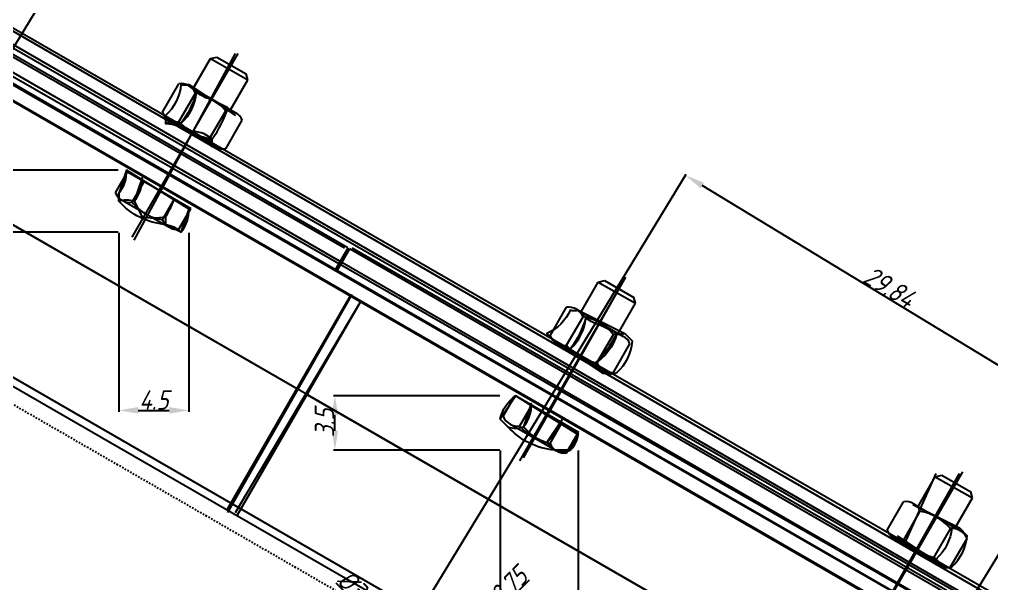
# Model space of a CAD drawing. Header units: millimetres. Extents: x 2787 to 6144, y -18 to 478.
# Drawn here: x 5884.1 to 5946.6, y 252.9 to 289.2 of the extents above; entities that cross this region are included whole.
import ezdxf

# ---------------------------------------------------------------- set-up
doc = ezdxf.new("R2010")
doc.units = ezdxf.units.MM
for name, pattern in [('ACAD_ISO02W100', [15, 12, -3]), ('CENTER', [50.8, 31.75, -6.35, 6.35, -6.35]), ('HIDDEN', [0.2, 0.1, -0.1])]:
    doc.linetypes.add(name, pattern=pattern)
for name, color, linetype in [('ADIM', 3, 'Continuous'), ('ADIM_CLEAN', 3, 'Continuous'), ('ADIM_CLEAN_L', 3, 'Continuous')]:
    doc.layers.add(name, color=color, linetype=linetype)
for name, color, linetype, lineweight in [('中心线', 1, 'CENTER', 13), ('尺寸线', 22, 'Continuous', 13), ('虚线', 8, 'ACAD_ISO02W100', 13)]:
    doc.layers.add(name, color=color, linetype=linetype, lineweight=lineweight)
doc.styles.get("Standard").update_dxf_attribs({"font": 'gbeitc.shx', "bigfont": 'gbcbig.shx'})
doc.dimstyles.new('ADIM', dxfattribs={"dimscale": 0.5, "dimtxt": 2.5, "dimasz": 2.5, "dimexe": 0.18, "dimexo": 0.0625, "dimgap": 0.09, "dimtad": 1, "dimdec": 4, "dimzin": 0, "dimdsep": 46, "dimtxsty": 'Standard', "dimcen": 0.09, "dimadec": 0, "dimazin": 0, "dimtfac": 1, "dimtdec": 4, "dimtofl": 0, "dimtmove": 0, "dimatfit": 3, "dimfxl": 1, "dimtolj": 1, "dimtzin": 0, "dimarcsym": 0})

# ---------------------------------------------------------------- blocks, each defined once
blk = doc.blocks.new('*D20')
at = {"layer": 'ADIM', "color": 0, "lineweight": -2, "transparency": 16777216}
for p, q in [((5895.516, 227.527), (5926.949, 279.239)), ((5951.334, 264.311), (5927.97, 278.513)), ((5921.016, 212.027), (5952.449, 263.739))]:
    blk.add_line(p, q, dxfattribs=at)
at = {"layer": 'ADIM', "color": 0, "transparency": 16777216}
for points in [[(5928.079, 278.691), (5927.862, 278.335), (5926.902, 279.162)], [(5951.442, 264.489), (5951.226, 264.133), (5952.402, 263.662)]]:
    blk.add_solid(points, dxfattribs=at)
at = {"layer": 'Defpoints', "color": 0, "transparency": 16777216}
for p in [(5926.902, 279.162), (5895.5, 227.5), (5921, 212)]:
    blk.add_point(p, dxfattribs=at)
at = {"layer": 'ADIM', "color": 0, "transparency": 16777216, "insert": (5940, 271.984), "char_height": 1.25, "attachment_point": 5, "rotation": 328.70696}
blk.add_mtext('\\A1;29.84', dxfattribs=at)
blk = doc.blocks.new('*D124')
at = {"layer": 'ADIM', "color": 0, "lineweight": -2, "transparency": 16777216}
for p, q in [((5916.864, 253.146), (5912.425, 248.707)), ((5910.524, 246.851), (5910.614, 246.851)), ((5910.569, 246.806), (5910.569, 246.896))]:
    blk.add_line(p, q, dxfattribs=at)
at = {"layer": 'ADIM', "color": 0, "transparency": 16777216}
blk.add_solid([(5912.277, 248.854), (5912.572, 248.56), (5911.541, 247.823)], dxfattribs=at)
at = {"layer": 'Defpoints', "color": 0, "transparency": 16777216}
for p in [(5911.541, 247.823), (5910.569, 246.851)]:
    blk.add_point(p, dxfattribs=at)
at = {"layer": 'ADIM', "color": 0, "transparency": 16777216, "insert": (5915.207, 252.437), "char_height": 1.25, "attachment_point": 5, "rotation": 45}
blk.add_mtext('\\A1;%%c2.75', dxfattribs=at)
blk = doc.blocks.new('*D125')
at = {"layer": 'ADIM', "color": 0, "lineweight": -2, "transparency": 16777216}
for p, q in [((5904.453, 252.966), (5908.447, 248.972)), ((5910.524, 246.851), (5910.614, 246.851)), ((5910.569, 246.806), (5910.569, 246.896))]:
    blk.add_line(p, q, dxfattribs=at)
at = {"layer": 'ADIM', "color": 0, "transparency": 16777216}
blk.add_solid([(5908.595, 249.12), (5908.3, 248.825), (5909.331, 248.088)], dxfattribs=at)
at = {"layer": 'Defpoints', "color": 0, "transparency": 16777216}
for p in [(5909.331, 248.088), (5910.569, 246.851)]:
    blk.add_point(p, dxfattribs=at)
at = {"layer": 'ADIM', "color": 0, "transparency": 16777216, "insert": (5905.852, 252.515), "char_height": 1.25, "attachment_point": 5, "rotation": 315}
blk.add_mtext('\\A1;%%c3.5', dxfattribs=at)
blk = doc.blocks.new('*D127')
at = {"layer": 'ADIM', "color": 0, "lineweight": -2, "transparency": 16777216}
for p, q in [((5834.016, 263.027), (5865.449, 314.739)), ((5889.834, 299.811), (5866.47, 314.013)), ((5859.516, 247.527), (5890.949, 299.239))]:
    blk.add_line(p, q, dxfattribs=at)
at = {"layer": 'ADIM', "color": 0, "transparency": 16777216}
for points in [[(5866.579, 314.191), (5866.362, 313.835), (5865.402, 314.662)], [(5889.942, 299.989), (5889.726, 299.633), (5890.902, 299.162)]]:
    blk.add_solid(points, dxfattribs=at)
at = {"layer": 'Defpoints', "color": 0, "transparency": 16777216}
for p in [(5865.402, 314.662), (5834, 263), (5859.5, 247.5)]:
    blk.add_point(p, dxfattribs=at)
at = {"layer": 'ADIM', "color": 0, "transparency": 16777216, "insert": (5878.5, 307.484), "char_height": 1.25, "attachment_point": 5, "rotation": 328.70696}
blk.add_mtext('\\A1;29.84', dxfattribs=at)
blk = doc.blocks.new('*D190')
at = {"layer": 'ADIM', "color": 0, "lineweight": -2, "transparency": 16777216}
for p, q in [((5890.5, 275.469), (5890.5, 263.968)), ((5895, 275.469), (5895, 263.968)), ((5891.75, 264.058), (5893.75, 264.058))]:
    blk.add_line(p, q, dxfattribs=at)
at = {"layer": 'ADIM', "color": 0, "transparency": 16777216}
for points in [[(5891.75, 264.267), (5891.75, 263.85), (5890.5, 264.058)], [(5893.75, 264.267), (5893.75, 263.85), (5895, 264.058)]]:
    blk.add_solid(points, dxfattribs=at)
at = {"layer": 'Defpoints', "color": 0, "transparency": 16777216}
for p in [(5890.5, 275.5), (5895, 275.5), (5895, 264.058)]:
    blk.add_point(p, dxfattribs=at)
at = {"layer": 'ADIM', "color": 0, "transparency": 16777216, "insert": (5892.75, 264.728), "char_height": 1.25, "attachment_point": 5}
blk.add_mtext('\\A1;4.5', dxfattribs=at)
blk = doc.blocks.new('*D191')
at = {"layer": 'ADIM', "color": 0, "lineweight": -2, "transparency": 16777216}
for p, q in [((5890.469, 279.5), (5879.636, 279.5)), ((5879.726, 276.75), (5879.726, 278.25)), ((5890.469, 275.5), (5879.636, 275.5))]:
    blk.add_line(p, q, dxfattribs=at)
at = {"layer": 'ADIM', "color": 0, "transparency": 16777216}
for points in [[(5879.518, 278.25), (5879.934, 278.25), (5879.726, 279.5)], [(5879.518, 276.75), (5879.934, 276.75), (5879.726, 275.5)]]:
    blk.add_solid(points, dxfattribs=at)
at = {"layer": 'Defpoints', "color": 0, "transparency": 16777216}
for p in [(5879.726, 279.5), (5890.5, 279.5), (5890.5, 275.5)]:
    blk.add_point(p, dxfattribs=at)
at = {"layer": 'ADIM', "color": 0, "transparency": 16777216, "insert": (5879.056, 277.5), "char_height": 1.25, "attachment_point": 5, "rotation": 90}
blk.add_mtext('\\A1;4', dxfattribs=at)
blk = doc.blocks.new('*D196')
at = {"layer": 'ADIM', "color": 0, "lineweight": -2, "transparency": 16777216}
for p, q in [((5915, 261.469), (5915, 248.697)), ((5920, 261.469), (5920, 248.697)), ((5916.25, 248.787), (5918.75, 248.787))]:
    blk.add_line(p, q, dxfattribs=at)
at = {"layer": 'ADIM', "color": 0, "transparency": 16777216}
for points in [[(5916.25, 248.995), (5916.25, 248.579), (5915, 248.787)], [(5918.75, 248.995), (5918.75, 248.579), (5920, 248.787)]]:
    blk.add_solid(points, dxfattribs=at)
at = {"layer": 'Defpoints', "color": 0, "transparency": 16777216}
for p in [(5915, 261.5), (5920, 261.5), (5920, 248.787)]:
    blk.add_point(p, dxfattribs=at)
at = {"layer": 'ADIM', "color": 0, "transparency": 16777216, "insert": (5917.5, 249.457), "char_height": 1.25, "attachment_point": 5}
blk.add_mtext('\\A1;5', dxfattribs=at)
blk = doc.blocks.new('*D197')
at = {"layer": 'ADIM', "color": 0, "lineweight": -2, "transparency": 16777216}
for p, q in [((5914.969, 265), (5904.294, 265)), ((5904.384, 262.75), (5904.384, 263.75)), ((5914.969, 261.5), (5904.294, 261.5))]:
    blk.add_line(p, q, dxfattribs=at)
at = {"layer": 'ADIM', "color": 0, "transparency": 16777216}
for points in [[(5904.176, 263.75), (5904.593, 263.75), (5904.384, 265)], [(5904.176, 262.75), (5904.593, 262.75), (5904.384, 261.5)]]:
    blk.add_solid(points, dxfattribs=at)
at = {"layer": 'Defpoints', "color": 0, "transparency": 16777216}
for p in [(5904.384, 265), (5915, 265), (5915, 261.5)]:
    blk.add_point(p, dxfattribs=at)
at = {"layer": 'ADIM', "color": 0, "transparency": 16777216, "insert": (5903.714, 263.25), "char_height": 1.25, "attachment_point": 5, "rotation": 90}
blk.add_mtext('\\A1;3.5', dxfattribs=at)

msp = doc.modelspace()

# ---------------------------------------------------------------- linework, layer by layer
at = {"color": 7, "linetype": 'Continuous', "lineweight": -3}
for p, q in [((6139.25092, 140.76587), (5731.60126, 376.32245)), ((6138.87591, 140.11634), (5731.22628, 375.67295)), ((5730.10334, 373.72797), (6137.87692, 138.38603)), ((5729.60334, 372.86194), (6137.37707, 137.51992)), ((6113.91684, 132.7302), (5721.6621, 359.10731)), ((5905.22149, 274.49552), (5859.22117, 301.05381)), ((5904.72156, 273.62963), (5858.72125, 300.18792)), ((5856.02959, 291.95273), (5901.93356, 265.46074)), ((5895.2922, 284.75128), (5896.39496, 286.66131)), ((5896.39496, 286.66131), (5896.80487, 286.76469)), ((5896.39496, 286.66131), (5898.79034, 285.31022)), ((5896.80487, 286.76469), (5898.68043, 285.68184)), ((5898.79034, 285.31022), (5898.68043, 285.68184)), ((5893.30242, 283.22279), (5894.35852, 285.05201)), ((5894.99297, 284.92404), (5898.00543, 283.18479)), ((5897.67377, 283.37628), (5898.79034, 285.31022)), ((5894.36492, 282.60936), (5895.42102, 284.43857)), ((5896.31488, 281.48355), (5897.37098, 283.31276)), ((5893.73047, 282.73733), (5896.74293, 280.99808)), ((5897.37738, 280.87011), (5898.43348, 282.69933)), ((5890.29152, 278.04671), (5891.06332, 279.38351)), ((5891.06332, 279.38351), (5895.13828, 277.03083)), ((5891.35402, 277.43328), (5892.12582, 278.77007)), ((5890.71957, 277.56125), (5893.73203, 275.822)), ((5893.30399, 276.30747), (5894.07578, 277.64426)), ((5894.36649, 275.69403), (5895.13828, 277.03083)), ((5905.22149, 274.49552), (5904.40911, 273.08845)), ((5905.32972, 274.43303), (5904.51735, 273.02596)), ((5951.33003, 247.87474), (5905.32972, 274.43303)), ((5950.83011, 247.00885), (5904.8298, 273.56714)), ((5920.19413, 270.37994), (5921.29688, 272.28997)), ((5921.29688, 272.28997), (5921.70679, 272.39335)), ((5921.29688, 272.28997), (5923.69226, 270.93888)), ((5921.70679, 272.39335), (5923.58235, 271.3105)), ((5905.39375, 271.45396), (5897.45625, 257.70581)), ((5906.04334, 271.07908), (5898.10584, 257.33092)), ((5923.69226, 270.93888), (5923.58235, 271.3105)), ((5918.20434, 268.85146), (5919.26044, 270.68067)), ((5919.89489, 270.5527), (5922.90735, 268.81346)), ((5922.5757, 269.00494), (5923.69226, 270.93888)), ((5919.26684, 268.23802), (5920.32294, 270.06724)), ((5921.2168, 267.11221), (5922.2729, 268.94142)), ((5918.63239, 268.36599), (5921.64485, 266.62674)), ((5922.2793, 266.49877), (5923.3354, 268.32799)), ((5902.58315, 265.08585), (5948.48712, 238.59386)), ((5915.19344, 263.67538), (5915.96524, 265.01217)), ((5915.96524, 265.01217), (5920.04021, 262.65949)), ((5916.25594, 263.06194), (5917.02774, 264.39874)), ((5915.62149, 263.18991), (5918.63396, 261.45066)), ((5918.20591, 261.93613), (5918.97771, 263.27293)), ((5919.26841, 261.3227), (5920.04021, 262.65949)), ((5941.84577, 257.8844), (5942.94852, 259.79443)), ((5942.94852, 259.79443), (5943.35843, 259.89781)), ((5942.94852, 259.79443), (5945.3439, 258.44334)), ((5943.35843, 259.89781), (5945.23399, 258.81496)), ((5945.3439, 258.44334), (5945.23399, 258.81496)), ((5939.85598, 256.35591), (5940.91208, 258.18513)), ((5941.54653, 258.05716), (5944.55899, 256.31791)), ((5944.22734, 256.5094), (5945.3439, 258.44334)), ((5940.91848, 255.74248), (5941.97458, 257.57169)), ((5942.86845, 254.61667), (5943.92454, 256.44588)), ((5940.28403, 255.87045), (5943.29649, 254.1312)), ((5943.93095, 254.00323), (5944.98704, 255.83245))]:
    msp.add_line(p, q, dxfattribs=at)
for centre, radius, start, end in [((5894.51303, 284.18132), 0.88429, 57.1298859, 100.0632782), ((5894.58972, 284.13705), 0.88429, 19.9367218, 62.8701141), ((5894.85963, 281.15787), 3.32839, 60.4883334, 80.28977), ((5894.8105, 281.18623), 3.32839, 39.71023, 59.5116666), ((5894.13371, 283.52432), 0.88429, 199.9367218, 242.8701141), ((5897.5255, 282.44208), 0.88429, 57.1298859, 100.0632782), ((5897.60219, 282.3978), 0.88429, 19.9367218, 62.8701141), ((5894.2104, 283.48004), 0.88429, 237.1298859, 280.0632782), ((5896.9254, 284.73588), 3.32839, 219.71023, 239.5116666), ((5896.87627, 284.76425), 3.32839, 240.4883334, 260.28977), ((5897.14617, 281.78507), 0.88429, 199.9367218, 242.8701141), ((5897.22287, 281.74079), 0.88429, 237.1298859, 280.0632782), ((5891.12281, 278.34824), 0.88429, 199.9367218, 242.8701141), ((5891.19951, 278.30396), 0.88429, 237.1298859, 280.0632782), ((5893.9145, 279.55981), 3.32839, 219.71023, 239.5116666), ((5893.86537, 279.58817), 3.32839, 240.4883334, 260.28977), ((5894.13528, 276.60899), 0.88429, 199.9367218, 242.8701141), ((5894.21197, 276.56472), 0.88429, 237.1298859, 280.0632782), ((5919.41495, 269.80999), 0.88429, 57.1298859, 100.0632782), ((5919.49165, 269.76571), 0.88429, 19.9367218, 62.8701141), ((5919.76155, 266.78653), 3.32839, 60.4883334, 80.28977), ((5919.71242, 266.8149), 3.32839, 39.71023, 59.5116666), ((5919.03563, 269.15298), 0.88429, 199.9367218, 242.8701141), ((5922.42742, 268.07074), 0.88429, 57.1298859, 100.0632782), ((5922.50411, 268.02646), 0.88429, 19.9367218, 62.8701141), ((5919.11232, 269.1087), 0.88429, 237.1298859, 280.0632782), ((5921.82732, 270.36455), 3.32839, 219.71023, 239.5116666), ((5921.77819, 270.39291), 3.32839, 240.4883334, 260.28977), ((5922.0481, 267.41374), 0.88429, 199.9367218, 242.8701141), ((5922.12479, 267.36946), 0.88429, 237.1298859, 280.0632782), ((5916.02474, 263.9769), 0.88429, 199.9367218, 242.8701141), ((5916.10143, 263.93263), 0.88429, 237.1298859, 280.0632782), ((5918.81643, 265.18847), 3.32839, 219.71023, 239.5116666), ((5918.76729, 265.21684), 3.32839, 240.4883334, 260.28977), ((5919.0372, 262.23766), 0.88429, 199.9367218, 242.8701141), ((5919.11389, 262.19338), 0.88429, 237.1298859, 280.0632782), ((5941.0666, 257.31444), 0.88429, 57.1298859, 100.0632782), ((5941.14329, 257.27017), 0.88429, 19.9367218, 62.8701141), ((5941.4132, 254.29099), 3.32839, 60.4883334, 80.28977), ((5941.36406, 254.31936), 3.32839, 39.71023, 59.5116666), ((5940.68727, 256.65744), 0.88429, 199.9367218, 242.8701141), ((5944.07906, 255.5752), 0.88429, 57.1298859, 100.0632782), ((5944.15575, 255.53092), 0.88429, 19.9367218, 62.8701141), ((5940.76397, 256.61316), 0.88429, 237.1298859, 280.0632782), ((5943.47896, 257.869), 3.32839, 219.71023, 239.5116666), ((5943.42983, 257.89737), 3.32839, 240.4883334, 260.28977), ((5943.69974, 254.91819), 0.88429, 199.9367218, 242.8701141), ((5943.77643, 254.87391), 0.88429, 237.1298859, 280.0632782)]:
    msp.add_arc(centre, radius, start, end, dxfattribs=at)
at = {"layer": 'ADIM_CLEAN'}
for points in [[(5895.5, 284.5), (5895, 285, -0.18955484), (5894.5, 285, -0.18955484), (5893.5, 283), (5893.5, 282.5, -0.18955484), (5894.5, 282.5, 0.18955484)], [(5897.5, 283.5), (5896.5, 284, -0.0866157), (5895.5, 284.5, -0.0866157), (5894.5, 282.5), (5895, 282, 0.0866157), (5896.5, 281.5, 0.0866157)], [(5896.5, 281), (5896.5, 281.5, 0.18955484), (5895, 282, -0.0866157), (5894.5, 282.5, -0.0866157), (5893.5, 282.5, -0.18955484)], [(5890.5, 277.5), (5890.5, 278, 0.18955484), (5891, 279.5), (5895, 277), (5894.5, 275.5), (5893.5, 276, -0.18955484)], [(5894, 277.5), (5893.5, 276.5), (5893.5, 276, -0.18955484), (5894.5, 275.5, 0.18955484), (5895, 277), (5891, 279.5), (5890.5, 278), (5890.5, 277.5, -0.18955484), (5891.5, 277.5, 0.18955484), (5892, 279), (5891.5, 277.5), (5892, 276.5, 0.0866157), (5893.5, 276.5, 0.0866157)], [(5920.5, 270), (5920, 270.5, -0.18955484), (5919.5, 270.5, -0.18955484), (5918, 269), (5918.5, 268.5, 0.18955484), (5919.5, 268, 0.18955484)], [(5922.5, 269), (5921.5, 269.5, -0.0866157), (5920.5, 270, -0.0866157), (5919.5, 268), (5920, 267.5, 0.0866157), (5921, 267, 0.0866157)], [(5921, 267), (5921.5, 266.5, 0.18955484), (5922.5, 266.5, 0.18955484), (5923.5, 268.5), (5923, 269, -0.18955484), (5922.5, 269, -0.18955484)], [(5919, 263.5), (5918, 262), (5918.5, 261.5, 0.18955484), (5919.5, 261.5, 0.18955484), (5920, 262.5), (5916, 265), (5915, 263.5), (5915.5, 263, 0.18955484), (5916.5, 263, 0.18955484), (5917, 264.5), (5916.5, 263), (5917, 262.5, 0.0866157), (5918, 262, 0.0866157)], [(5919.5, 261.5), (5918.5, 261.5, -0.18955484), (5915.5, 263), (5915, 263.5, -0.18955484), (5916, 265), (5920, 262.5)], [(5943, 254.5), (5943.5, 254, 0.18955484), (5944, 254, 0.18955484), (5945, 256), (5944.5, 256.5, -0.18955484), (5944, 256.5, -0.18955484)]]:
    msp.add_lwpolyline(points, format="xyb", close=True, dxfattribs=at)
at = {"layer": 'ADIM_CLEAN_L'}
for p, q in [((5731.5, 376.5), (6139.5, 141)), ((5731, 375.5), (6139, 140)), ((5730, 373.5), (6138, 138.5)), ((5729.5, 373), (6137.5, 137.5)), ((5722, 359.5), (6114.5, 133)), ((5813, 327.5), (5905, 274.5)), ((5858.5, 300), (6043, 194)), ((5856, 292), (6088, 158)), ((5891.5, 275), (5898, 287)), ((5895, 285), (5898, 283)), ((5905.5, 274.5), (5997.5, 221.5)), ((5916.5, 261), (5923, 272.5)), ((5897.5, 257.5), (5905.5, 271.5)), ((5898, 257.5), (5906, 271)), ((5920, 270.5), (5923, 269)), ((5918.5, 268.5), (5921.5, 266.5)), ((5938, 248.5), (5944.5, 260)), ((5941, 255.5), (5943, 260)), ((5941.5, 258), (5944.5, 256.5)), ((5940.5, 256), (5943.5, 254))]:
    msp.add_line(p, q, dxfattribs=at)
at = {"layer": '中心线', "lineweight": -3}
for p, q in [((5891.35997, 275.18635), (5898.17095, 286.98332)), ((5916.2582, 260.81135), (5923.06919, 272.60832)), ((5937.90883, 248.31135), (5944.71982, 260.10832))]:
    msp.add_line(p, q, dxfattribs=at)
at = {"layer": '尺寸线', "lineweight": -3}
for p, q in [((5891.35997, 275.18635), (5898.17095, 286.98332)), ((5916.2582, 260.81135), (5923.06919, 272.60832)), ((5937.90883, 248.31135), (5944.71982, 260.10832))]:
    msp.add_line(p, q, dxfattribs=at)
at = {"layer": '虚线', "color": 251, "linetype": 'HIDDEN', "lineweight": -3}
msp.add_line((6114.0845, 131.47886), (5744.72074, 344.64518), dxfattribs=at)

# ---------------------------------------------------------------- dimensions: what is measured, and where the dimension line sits
at = {"layer": 'ADIM'}
for p1, p2, picture, middle in [((5859.5, 247.5), (5834, 263), '*D127', (5878.50032, 307.4844)), ((5921, 212), (5895.5, 227.5), '*D20', (5940.00032, 271.9844))]:
    dim = msp.add_aligned_dim(p1=p1, p2=p2, distance=-60.45704, text='29.84', dimstyle='ADIM', dxfattribs=at)
    dim.commit()
    dim.dimension.update_dxf_attribs({"geometry": picture, "text_midpoint": middle})
for base, p1, p2, text, picture, middle in [((5879.72588, 279.5), (5890.5, 275.5), (5890.5, 279.5), '4', '*D191', (5879.05588, 277.5)), ((5904.38446, 265), (5915, 261.5), (5915, 265), '3.5', '*D197', (5903.71446, 263.25))]:
    dim = msp.add_linear_dim(base=base, p1=p1, p2=p2, angle=90, text=text, dimstyle='ADIM', dxfattribs=at)
    dim.commit()
    dim.dimension.update_dxf_attribs({"geometry": picture, "text_midpoint": middle})
for base, p1, p2, text, picture, middle in [((5895, 264.05822), (5890.5, 275.5), (5895, 275.5), '4.5', '*D190', (5892.75, 264.72822)), ((5920, 248.78691), (5915, 261.5), (5920, 261.5), '5', '*D196', (5917.5, 249.45691))]:
    dim = msp.add_linear_dim(base=base, p1=p1, p2=p2, text=text, dimstyle='ADIM', dxfattribs=at)
    dim.commit()
    dim.dimension.update_dxf_attribs({"geometry": picture, "text_midpoint": middle})
for mpoint, text, picture, middle in [((5909.33118, 248.08834), '%%c3.5', '*D125', (5905.37829, 252.04123)), ((5911.54089, 247.82317), '%%c2.75', '*D124', (5915.68098, 251.96326))]:
    dim = msp.add_radius_dim(center=(5910.56862, 246.8509), mpoint=mpoint, text=text, dimstyle='ADIM', dxfattribs=at)
    dim.commit()
    dim.dimension.update_dxf_attribs({"geometry": picture, "text_midpoint": middle, "dimtype": 164})

doc.saveas('drawing.dxf')
